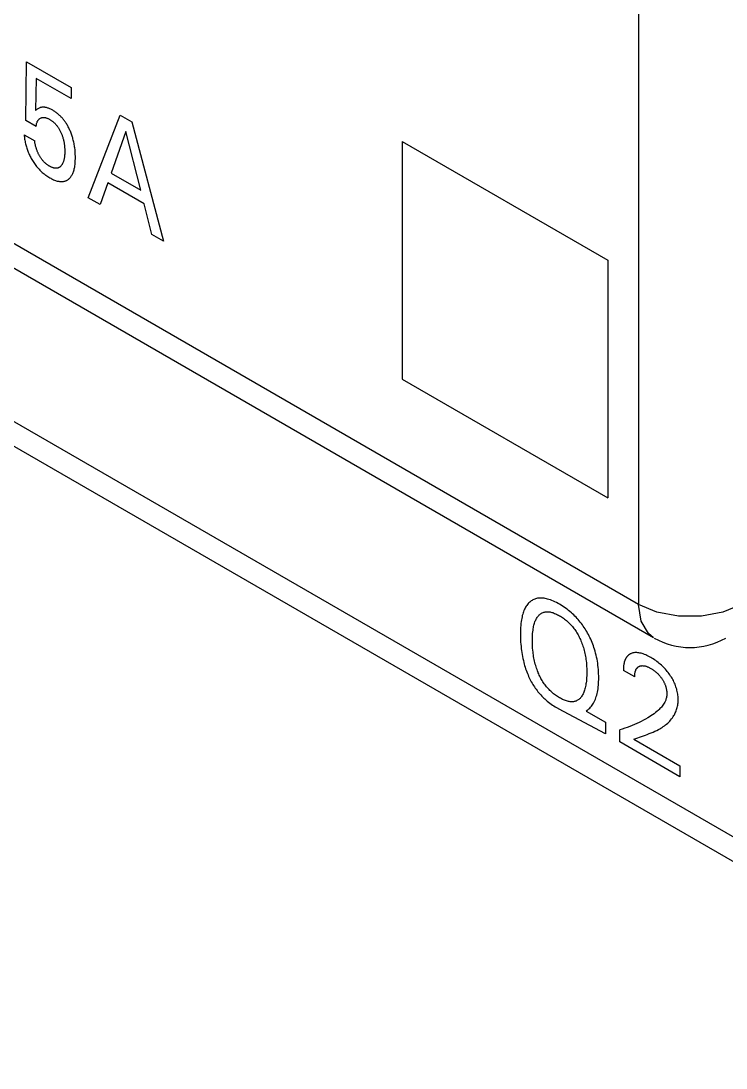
# Model space of a CAD drawing. Extents: x 0 to 420, y 0 to 297.
# Drawn here: x 180.68 to 190.38, y 132.02 to 146.43 of the extents above; entities that cross this region are included whole.
import ezdxf

# ---------------------------------------------------------------- set-up
doc = ezdxf.new("R2010")
doc.units = 0
doc.header["$LTSCALE"] = 23.1
doc.layers.add('40000_ISO', color=7, linetype='CONTINUOUS')

msp = doc.modelspace()

# ---------------------------------------------------------------- linework, layer by layer
at = {"layer": '40000_ISO', "color": 7, "linetype": 'CONTINUOUS'}
for p, q in [((189.18, 173.506), (189.18, 138.397)), ((189.18, 138.397), (165.492, 152.073)), ((189.387, 137.939), (165.699, 151.615)), ((195.191, 132.477), (171.502, 146.153)), ((180.75, 145.057), (180.759, 145.863)), ((180.759, 145.863), (181.375, 145.508)), ((195.398, 132.019), (171.71, 145.695)), ((180.892, 145.635), (180.884, 145.193)), ((181.375, 145.356), (180.892, 145.635)), ((181.375, 145.508), (181.375, 145.356)), ((180.914, 145.215), (180.904, 145.209)), ((180.923, 145.221), (180.914, 145.215)), ((180.932, 145.225), (180.923, 145.221)), ((180.941, 145.229), (180.932, 145.225)), ((180.947, 145.232), (180.941, 145.229)), ((180.954, 145.234), (180.947, 145.232)), ((180.962, 145.236), (180.954, 145.234)), ((180.969, 145.237), (180.962, 145.236)), ((180.977, 145.238), (180.969, 145.237)), ((180.984, 145.238), (180.977, 145.238)), ((180.992, 145.238), (180.984, 145.238)), ((181, 145.238), (180.992, 145.238)), ((181.009, 145.237), (181, 145.238)), ((181.017, 145.236), (181.009, 145.237)), ((181.026, 145.234), (181.017, 145.236)), ((181.034, 145.232), (181.026, 145.234)), ((181.043, 145.23), (181.034, 145.232)), ((181.052, 145.227), (181.043, 145.23)), ((181.062, 145.224), (181.052, 145.227)), ((181.071, 145.22), (181.062, 145.224)), ((181.081, 145.216), (181.071, 145.22)), ((181.091, 145.211), (181.081, 145.216)), ((180.894, 145.201), (180.884, 145.193)), ((180.904, 145.209), (180.894, 145.201)), ((180.923, 145.066), (180.927, 145.07)), ((180.927, 145.07), (180.931, 145.074)), ((180.931, 145.074), (180.935, 145.077)), ((180.935, 145.077), (180.939, 145.081)), ((180.939, 145.081), (180.944, 145.084)), ((180.944, 145.084), (180.949, 145.087)), ((180.949, 145.087), (180.953, 145.089)), ((180.953, 145.089), (180.958, 145.091)), ((180.958, 145.091), (180.963, 145.093)), ((180.963, 145.093), (180.968, 145.095)), ((180.968, 145.095), (180.973, 145.096)), ((180.973, 145.096), (180.979, 145.097)), ((180.979, 145.097), (180.984, 145.097)), ((180.984, 145.097), (180.99, 145.098)), ((180.99, 145.098), (180.995, 145.098)), ((180.995, 145.098), (181.001, 145.097)), ((181.001, 145.097), (181.007, 145.097)), ((181.007, 145.097), (181.013, 145.096)), ((181.013, 145.096), (181.019, 145.095)), ((181.019, 145.095), (181.025, 145.093)), ((181.025, 145.093), (181.031, 145.091)), ((181.031, 145.091), (181.038, 145.089)), ((181.038, 145.089), (181.044, 145.087)), ((181.044, 145.087), (181.051, 145.084)), ((181.051, 145.084), (181.058, 145.081)), ((181.058, 145.081), (181.064, 145.078)), ((181.064, 145.078), (181.071, 145.074)), ((181.071, 145.074), (181.078, 145.07)), ((181.078, 145.07), (181.085, 145.066)), ((181.1, 145.206), (181.091, 145.211)), ((181.11, 145.201), (181.1, 145.206)), ((181.12, 145.196), (181.11, 145.201)), ((181.13, 145.19), (181.12, 145.196)), ((181.139, 145.184), (181.13, 145.19)), ((181.149, 145.178), (181.139, 145.184)), ((181.158, 145.171), (181.149, 145.178)), ((181.168, 145.164), (181.158, 145.171)), ((181.177, 145.157), (181.168, 145.164)), ((181.187, 145.15), (181.177, 145.157)), ((181.196, 145.142), (181.187, 145.15)), ((181.205, 145.134), (181.196, 145.142)), ((181.214, 145.126), (181.205, 145.134)), ((181.222, 145.118), (181.214, 145.126)), ((181.23, 145.111), (181.222, 145.118)), ((181.237, 145.103), (181.23, 145.111)), ((181.245, 145.095), (181.237, 145.103)), ((181.252, 145.087), (181.245, 145.095)), ((181.259, 145.078), (181.252, 145.087)), ((181.266, 145.07), (181.259, 145.078)), ((181.273, 145.061), (181.266, 145.07)), ((181.609, 143.992), (182.046, 145.128)), ((182.046, 145.128), (182.206, 145.036)), ((180.892, 144.975), (180.75, 145.057)), ((180.892, 144.975), (180.893, 144.983)), ((180.893, 144.983), (180.894, 144.991)), ((180.894, 144.991), (180.895, 144.999)), ((180.895, 144.999), (180.897, 145.006)), ((180.897, 145.006), (180.898, 145.013)), ((180.898, 145.013), (180.9, 145.021)), ((180.9, 145.021), (180.903, 145.028)), ((180.903, 145.028), (180.905, 145.034)), ((180.905, 145.034), (180.907, 145.04)), ((180.907, 145.04), (180.91, 145.045)), ((180.91, 145.045), (180.913, 145.051)), ((180.913, 145.051), (180.916, 145.056)), ((180.916, 145.056), (180.919, 145.061)), ((180.919, 145.061), (180.923, 145.066)), ((181.085, 145.066), (181.092, 145.062)), ((181.092, 145.062), (181.099, 145.057)), ((181.099, 145.057), (181.106, 145.052)), ((181.106, 145.052), (181.113, 145.047)), ((181.113, 145.047), (181.12, 145.042)), ((181.12, 145.042), (181.127, 145.036)), ((181.127, 145.036), (181.134, 145.03)), ((181.134, 145.03), (181.141, 145.024)), ((181.141, 145.024), (181.146, 145.018)), ((181.146, 145.018), (181.152, 145.012)), ((181.152, 145.012), (181.157, 145.007)), ((181.157, 145.007), (181.163, 145)), ((181.163, 145), (181.168, 144.994)), ((181.168, 144.994), (181.173, 144.988)), ((181.173, 144.988), (181.178, 144.981)), ((181.178, 144.981), (181.183, 144.975)), ((181.183, 144.975), (181.188, 144.968)), ((181.188, 144.968), (181.193, 144.961)), ((181.193, 144.961), (181.198, 144.953)), ((181.198, 144.953), (181.203, 144.945)), ((181.203, 144.945), (181.208, 144.936)), ((181.208, 144.936), (181.213, 144.928)), ((181.213, 144.928), (181.218, 144.919)), ((181.28, 145.052), (181.273, 145.061)), ((181.287, 145.043), (181.28, 145.052)), ((181.293, 145.034), (181.287, 145.043)), ((181.3, 145.023), (181.293, 145.034)), ((181.307, 145.012), (181.3, 145.023)), ((181.314, 145.001), (181.307, 145.012)), ((181.321, 144.989), (181.314, 145.001)), ((181.327, 144.978), (181.321, 144.989)), ((181.333, 144.967), (181.327, 144.978)), ((181.339, 144.955), (181.333, 144.967)), ((181.345, 144.943), (181.339, 144.955)), ((181.351, 144.931), (181.345, 144.943)), ((181.356, 144.92), (181.351, 144.931)), ((182.206, 145.036), (182.642, 143.396)), ((180.726, 144.86), (180.727, 144.845)), ((180.726, 144.86), (180.871, 144.776)), ((180.727, 144.845), (180.729, 144.829)), ((180.729, 144.829), (180.731, 144.814)), ((180.731, 144.814), (180.733, 144.799)), ((180.733, 144.799), (180.735, 144.783)), ((180.735, 144.783), (180.738, 144.767)), ((181.218, 144.919), (181.222, 144.91)), ((181.222, 144.91), (181.227, 144.901)), ((181.227, 144.901), (181.231, 144.892)), ((181.231, 144.892), (181.235, 144.883)), ((181.235, 144.883), (181.239, 144.874)), ((181.239, 144.874), (181.243, 144.864)), ((181.243, 144.864), (181.247, 144.854)), ((181.247, 144.854), (181.25, 144.844)), ((181.25, 144.844), (181.254, 144.834)), ((181.254, 144.834), (181.257, 144.824)), ((181.257, 144.824), (181.26, 144.814)), ((181.26, 144.814), (181.263, 144.804)), ((181.263, 144.804), (181.266, 144.793)), ((181.266, 144.793), (181.268, 144.783)), ((181.268, 144.783), (181.271, 144.772)), ((181.362, 144.907), (181.356, 144.92)), ((181.367, 144.894), (181.362, 144.907)), ((181.372, 144.881), (181.367, 144.894)), ((181.377, 144.868), (181.372, 144.881)), ((181.382, 144.855), (181.377, 144.868)), ((181.386, 144.841), (181.382, 144.855)), ((181.39, 144.828), (181.386, 144.841)), ((181.394, 144.815), (181.39, 144.828)), ((181.398, 144.802), (181.394, 144.815)), ((181.402, 144.787), (181.398, 144.802)), ((181.406, 144.771), (181.402, 144.787)), ((182.127, 144.903), (181.923, 144.331)), ((182.331, 144.095), (182.127, 144.903)), ((180.738, 144.767), (180.742, 144.751)), ((180.742, 144.751), (180.745, 144.736)), ((180.745, 144.736), (180.749, 144.721)), ((180.749, 144.721), (180.753, 144.706)), ((180.753, 144.706), (180.757, 144.691)), ((180.757, 144.691), (180.762, 144.677)), ((180.762, 144.677), (180.767, 144.662)), ((180.767, 144.662), (180.772, 144.647)), ((180.772, 144.647), (180.777, 144.632)), ((180.872, 144.768), (180.871, 144.776)), ((180.873, 144.76), (180.872, 144.768)), ((180.874, 144.752), (180.873, 144.76)), ((180.875, 144.744), (180.874, 144.752)), ((180.877, 144.736), (180.875, 144.744)), ((180.878, 144.728), (180.877, 144.736)), ((180.88, 144.72), (180.878, 144.728)), ((180.882, 144.711), (180.88, 144.72)), ((180.884, 144.703), (180.882, 144.711)), ((180.886, 144.694), (180.884, 144.703)), ((180.889, 144.685), (180.886, 144.694)), ((180.891, 144.677), (180.889, 144.685)), ((180.894, 144.668), (180.891, 144.677)), ((180.897, 144.659), (180.894, 144.668)), ((180.9, 144.651), (180.897, 144.659)), ((180.903, 144.642), (180.9, 144.651)), ((180.907, 144.633), (180.903, 144.642)), ((181.271, 144.772), (181.273, 144.761)), ((181.273, 144.761), (181.275, 144.751)), ((181.275, 144.751), (181.277, 144.741)), ((181.277, 144.741), (181.278, 144.73)), ((181.278, 144.73), (181.28, 144.72)), ((181.28, 144.72), (181.281, 144.707)), ((181.281, 144.707), (181.282, 144.694)), ((181.282, 144.694), (181.283, 144.681)), ((181.283, 144.681), (181.284, 144.668)), ((181.284, 144.668), (181.285, 144.656)), ((181.285, 144.656), (181.285, 144.643)), ((181.285, 144.643), (181.285, 144.631)), ((181.409, 144.755), (181.406, 144.771)), ((181.412, 144.739), (181.409, 144.755)), ((181.415, 144.724), (181.412, 144.739)), ((181.418, 144.708), (181.415, 144.724)), ((181.42, 144.693), (181.418, 144.708)), ((181.422, 144.678), (181.42, 144.693)), ((181.426, 144.65), (181.422, 144.678)), ((181.428, 144.629), (181.426, 144.65)), ((185.927, 144.765), (185.927, 141.499)), ((185.927, 144.765), (188.756, 143.132)), ((180.777, 144.632), (180.783, 144.618)), ((180.783, 144.618), (180.79, 144.603)), ((180.79, 144.603), (180.796, 144.589)), ((180.796, 144.589), (180.803, 144.575)), ((180.803, 144.575), (180.81, 144.561)), ((180.81, 144.561), (180.817, 144.547)), ((180.817, 144.547), (180.824, 144.533)), ((180.824, 144.533), (180.832, 144.52)), ((180.832, 144.52), (180.84, 144.506)), ((180.84, 144.506), (180.849, 144.492)), ((180.849, 144.492), (180.859, 144.477)), ((180.91, 144.625), (180.907, 144.633)), ((180.914, 144.617), (180.91, 144.625)), ((180.917, 144.609), (180.914, 144.617)), ((180.921, 144.601), (180.917, 144.609)), ((180.925, 144.593), (180.921, 144.601)), ((180.929, 144.586), (180.925, 144.593)), ((180.933, 144.578), (180.929, 144.586)), ((180.937, 144.57), (180.933, 144.578)), ((180.941, 144.563), (180.937, 144.57)), ((180.945, 144.556), (180.941, 144.563)), ((180.95, 144.548), (180.945, 144.556)), ((180.954, 144.541), (180.95, 144.548)), ((180.959, 144.534), (180.954, 144.541)), ((180.964, 144.527), (180.959, 144.534)), ((180.969, 144.521), (180.964, 144.527)), ((180.974, 144.514), (180.969, 144.521)), ((180.979, 144.508), (180.974, 144.514)), ((180.985, 144.501), (180.979, 144.508)), ((180.991, 144.495), (180.985, 144.501)), ((180.996, 144.489), (180.991, 144.495)), ((181.268, 144.497), (181.266, 144.49)), ((181.271, 144.505), (181.268, 144.497)), ((181.273, 144.514), (181.271, 144.505)), ((181.275, 144.522), (181.273, 144.514)), ((181.277, 144.53), (181.275, 144.522)), ((181.278, 144.539), (181.277, 144.53)), ((181.28, 144.548), (181.278, 144.539)), ((181.282, 144.564), (181.28, 144.548)), ((181.283, 144.577), (181.282, 144.564)), ((181.284, 144.59), (181.283, 144.577)), ((181.285, 144.604), (181.284, 144.59)), ((181.285, 144.631), (181.285, 144.617)), ((181.285, 144.617), (181.285, 144.604)), ((181.429, 144.608), (181.428, 144.629)), ((181.43, 144.587), (181.429, 144.608)), ((181.429, 144.488), (181.43, 144.506)), ((181.431, 144.566), (181.43, 144.587)), ((181.43, 144.506), (181.431, 144.526)), ((181.431, 144.545), (181.431, 144.566)), ((181.431, 144.526), (181.431, 144.545)), ((180.859, 144.477), (180.868, 144.463)), ((180.868, 144.463), (180.878, 144.45)), ((180.878, 144.45), (180.888, 144.436)), ((180.888, 144.436), (180.898, 144.423)), ((180.898, 144.423), (180.909, 144.41)), ((180.909, 144.41), (180.92, 144.398)), ((180.92, 144.398), (180.931, 144.386)), ((180.931, 144.386), (180.942, 144.374)), ((180.942, 144.374), (180.953, 144.362)), ((180.953, 144.362), (180.965, 144.351)), ((180.965, 144.351), (180.976, 144.341)), ((181.002, 144.483), (180.996, 144.489)), ((181.008, 144.477), (181.002, 144.483)), ((181.014, 144.471), (181.008, 144.477)), ((181.021, 144.466), (181.014, 144.471)), ((181.027, 144.46), (181.021, 144.466)), ((181.033, 144.455), (181.027, 144.46)), ((181.039, 144.45), (181.033, 144.455)), ((181.046, 144.446), (181.039, 144.45)), ((181.052, 144.441), (181.046, 144.446)), ((181.059, 144.437), (181.052, 144.441)), ((181.065, 144.433), (181.059, 144.437)), ((181.071, 144.429), (181.065, 144.433)), ((181.078, 144.425), (181.071, 144.429)), ((181.084, 144.421), (181.078, 144.425)), ((181.091, 144.418), (181.084, 144.421)), ((181.097, 144.415), (181.091, 144.418)), ((181.104, 144.412), (181.097, 144.415)), ((181.11, 144.409), (181.104, 144.412)), ((181.116, 144.407), (181.11, 144.409)), ((181.123, 144.405), (181.116, 144.407)), ((181.129, 144.403), (181.123, 144.405)), ((181.135, 144.401), (181.129, 144.403)), ((181.141, 144.4), (181.135, 144.401)), ((181.147, 144.399), (181.141, 144.4)), ((181.152, 144.398), (181.147, 144.399)), ((181.158, 144.398), (181.152, 144.398)), ((181.163, 144.398), (181.158, 144.398)), ((181.168, 144.398), (181.163, 144.398)), ((181.174, 144.398), (181.168, 144.398)), ((181.179, 144.399), (181.174, 144.398)), ((181.184, 144.4), (181.179, 144.399)), ((181.189, 144.401), (181.184, 144.4)), ((181.193, 144.402), (181.189, 144.401)), ((181.198, 144.404), (181.193, 144.402)), ((181.203, 144.407), (181.198, 144.404)), ((181.208, 144.409), (181.203, 144.407)), ((181.212, 144.412), (181.208, 144.409)), ((181.216, 144.415), (181.212, 144.412)), ((181.22, 144.418), (181.216, 144.415)), ((181.224, 144.422), (181.22, 144.418)), ((181.228, 144.425), (181.224, 144.422)), ((181.232, 144.429), (181.228, 144.425)), ((181.235, 144.433), (181.232, 144.429)), ((181.24, 144.439), (181.235, 144.433)), ((181.244, 144.444), (181.24, 144.439)), ((181.247, 144.45), (181.244, 144.444)), ((181.251, 144.456), (181.247, 144.45)), ((181.254, 144.462), (181.251, 144.456)), ((181.257, 144.469), (181.254, 144.462)), ((181.26, 144.475), (181.257, 144.469)), ((181.263, 144.482), (181.26, 144.475)), ((181.266, 144.49), (181.263, 144.482)), ((181.4, 144.339), (181.404, 144.351)), ((181.404, 144.351), (181.408, 144.363)), ((181.408, 144.363), (181.412, 144.376)), ((181.412, 144.376), (181.415, 144.389)), ((181.415, 144.389), (181.418, 144.402)), ((181.418, 144.402), (181.421, 144.415)), ((181.421, 144.415), (181.423, 144.433)), ((181.423, 144.433), (181.426, 144.451)), ((181.426, 144.451), (181.428, 144.469)), ((181.428, 144.469), (181.429, 144.488)), ((180.976, 144.341), (180.988, 144.331)), ((180.988, 144.331), (181.001, 144.32)), ((181.001, 144.32), (181.014, 144.31)), ((181.014, 144.31), (181.026, 144.301)), ((181.026, 144.301), (181.039, 144.292)), ((181.039, 144.292), (181.052, 144.283)), ((181.052, 144.283), (181.065, 144.275)), ((181.065, 144.275), (181.078, 144.268)), ((181.078, 144.268), (181.091, 144.26)), ((181.091, 144.26), (181.104, 144.254)), ((181.104, 144.254), (181.117, 144.247)), ((181.117, 144.247), (181.13, 144.241)), ((181.13, 144.241), (181.143, 144.236)), ((181.143, 144.236), (181.155, 144.231)), ((181.155, 144.231), (181.168, 144.227)), ((181.168, 144.227), (181.181, 144.223)), ((181.181, 144.223), (181.191, 144.221)), ((181.191, 144.221), (181.201, 144.219)), ((181.201, 144.219), (181.211, 144.217)), ((181.211, 144.217), (181.221, 144.216)), ((181.221, 144.216), (181.23, 144.215)), ((181.23, 144.215), (181.24, 144.215)), ((181.24, 144.215), (181.249, 144.215)), ((181.249, 144.215), (181.259, 144.216)), ((181.259, 144.216), (181.268, 144.217)), ((181.268, 144.217), (181.276, 144.219)), ((181.276, 144.219), (181.285, 144.221)), ((181.285, 144.221), (181.293, 144.224)), ((181.293, 144.224), (181.302, 144.227)), ((181.302, 144.227), (181.31, 144.231)), ((181.31, 144.231), (181.317, 144.235)), ((181.317, 144.235), (181.325, 144.24)), ((181.325, 144.24), (181.332, 144.244)), ((181.332, 144.244), (181.339, 144.25)), ((181.339, 144.25), (181.346, 144.257)), ((181.346, 144.257), (181.354, 144.264)), ((181.354, 144.264), (181.361, 144.272)), ((181.361, 144.272), (181.367, 144.28)), ((181.367, 144.28), (181.373, 144.288)), ((181.373, 144.288), (181.379, 144.297)), ((181.379, 144.297), (181.385, 144.307)), ((181.385, 144.307), (181.39, 144.317)), ((181.39, 144.317), (181.395, 144.328)), ((181.395, 144.328), (181.4, 144.339)), ((181.923, 144.331), (182.331, 144.095)), ((181.876, 144.2), (181.771, 143.899)), ((182.377, 143.911), (181.876, 144.2)), ((181.771, 143.899), (181.609, 143.992)), ((182.484, 143.487), (182.377, 143.911)), ((182.642, 143.396), (182.484, 143.487)), ((188.756, 143.132), (188.756, 139.866)), ((185.927, 141.499), (188.756, 139.866)), ((187.703, 138.446), (187.692, 138.438)), ((187.714, 138.453), (187.703, 138.446)), ((187.726, 138.46), (187.714, 138.453)), ((187.738, 138.466), (187.726, 138.46)), ((187.75, 138.471), (187.738, 138.466)), ((187.763, 138.475), (187.75, 138.471)), ((187.776, 138.479), (187.763, 138.475)), ((187.79, 138.482), (187.776, 138.479)), ((187.804, 138.484), (187.79, 138.482)), ((187.818, 138.485), (187.804, 138.484)), ((187.833, 138.485), (187.818, 138.485)), ((187.848, 138.485), (187.833, 138.485)), ((187.863, 138.484), (187.848, 138.485)), ((187.879, 138.482), (187.863, 138.484)), ((187.895, 138.479), (187.879, 138.482)), ((187.911, 138.476), (187.895, 138.479)), ((187.927, 138.472), (187.911, 138.476)), ((187.947, 138.466), (187.927, 138.472)), ((187.967, 138.459), (187.947, 138.466)), ((187.988, 138.451), (187.967, 138.459)), ((188.009, 138.442), (187.988, 138.451)), ((188.029, 138.432), (188.009, 138.442)), ((187.597, 138.298), (187.591, 138.281)), ((187.603, 138.315), (187.597, 138.298)), ((187.611, 138.331), (187.603, 138.315)), ((187.618, 138.345), (187.611, 138.331)), ((187.625, 138.359), (187.618, 138.345)), ((187.633, 138.373), (187.625, 138.359)), ((187.642, 138.385), (187.633, 138.373)), ((187.651, 138.397), (187.642, 138.385)), ((187.661, 138.409), (187.651, 138.397)), ((187.671, 138.419), (187.661, 138.409)), ((187.682, 138.429), (187.671, 138.419)), ((187.692, 138.438), (187.682, 138.429)), ((187.905, 138.296), (187.916, 138.297)), ((187.916, 138.297), (187.927, 138.297)), ((187.927, 138.297), (187.938, 138.297)), ((187.938, 138.297), (187.949, 138.296)), ((188.05, 138.422), (188.029, 138.432)), ((188.071, 138.411), (188.05, 138.422)), ((188.092, 138.399), (188.071, 138.411)), ((188.113, 138.387), (188.092, 138.399)), ((188.134, 138.374), (188.113, 138.387)), ((188.154, 138.36), (188.134, 138.374)), ((188.175, 138.346), (188.154, 138.36)), ((188.195, 138.331), (188.175, 138.346)), ((188.216, 138.316), (188.195, 138.331)), ((188.236, 138.299), (188.216, 138.316)), ((188.256, 138.282), (188.236, 138.299)), ((189.433, 138.29), (189.18, 138.397)), ((189.214, 138.167), (189.18, 138.397)), ((190.594, 138.397), (190.341, 138.29)), ((187.564, 138.161), (187.561, 138.135)), ((187.568, 138.187), (187.564, 138.161)), ((187.572, 138.206), (187.568, 138.187)), ((187.576, 138.226), (187.572, 138.206)), ((187.58, 138.244), (187.576, 138.226)), ((187.585, 138.263), (187.58, 138.244)), ((187.591, 138.281), (187.585, 138.263)), ((187.749, 138.142), (187.754, 138.157)), ((187.754, 138.157), (187.759, 138.17)), ((187.759, 138.17), (187.765, 138.182)), ((187.765, 138.182), (187.771, 138.194)), ((187.771, 138.194), (187.777, 138.206)), ((187.777, 138.206), (187.784, 138.217)), ((187.784, 138.217), (187.791, 138.228)), ((187.791, 138.228), (187.799, 138.238)), ((187.799, 138.238), (187.806, 138.246)), ((187.806, 138.246), (187.813, 138.253)), ((187.813, 138.253), (187.821, 138.26)), ((187.821, 138.26), (187.829, 138.267)), ((187.829, 138.267), (187.838, 138.273)), ((187.838, 138.273), (187.846, 138.278)), ((187.846, 138.278), (187.855, 138.283)), ((187.855, 138.283), (187.865, 138.287)), ((187.865, 138.287), (187.874, 138.29)), ((187.874, 138.29), (187.884, 138.293)), ((187.884, 138.293), (187.895, 138.295)), ((187.895, 138.295), (187.905, 138.296)), ((187.949, 138.296), (187.961, 138.294)), ((187.961, 138.294), (187.972, 138.292)), ((187.972, 138.292), (187.985, 138.288)), ((187.985, 138.288), (187.998, 138.285)), ((187.998, 138.285), (188.011, 138.28)), ((188.011, 138.28), (188.025, 138.275)), ((188.025, 138.275), (188.038, 138.269)), ((188.038, 138.269), (188.052, 138.263)), ((188.052, 138.263), (188.065, 138.256)), ((188.065, 138.256), (188.079, 138.249)), ((188.079, 138.249), (188.092, 138.242)), ((188.092, 138.242), (188.106, 138.234)), ((188.106, 138.234), (188.119, 138.225)), ((188.119, 138.225), (188.133, 138.216)), ((188.133, 138.216), (188.146, 138.207)), ((188.146, 138.207), (188.16, 138.197)), ((188.16, 138.197), (188.173, 138.187)), ((188.173, 138.187), (188.187, 138.176)), ((188.187, 138.176), (188.2, 138.165)), ((188.2, 138.165), (188.213, 138.153)), ((188.213, 138.153), (188.224, 138.142)), ((188.272, 138.268), (188.256, 138.282)), ((188.288, 138.253), (188.272, 138.268)), ((188.303, 138.238), (188.288, 138.253)), ((188.319, 138.222), (188.303, 138.238)), ((188.334, 138.206), (188.319, 138.222)), ((188.349, 138.189), (188.334, 138.206)), ((188.364, 138.172), (188.349, 138.189)), ((188.378, 138.155), (188.364, 138.172)), ((188.392, 138.137), (188.378, 138.155)), ((189.314, 137.996), (189.214, 138.167)), ((189.731, 138.235), (189.433, 138.29)), ((190.044, 138.235), (189.731, 138.235)), ((190.341, 138.29), (190.044, 138.235)), ((187.555, 138.053), (187.554, 138.025)), ((187.554, 138.025), (187.554, 137.997)), ((187.556, 138.081), (187.555, 138.053)), ((187.558, 138.108), (187.556, 138.081)), ((187.561, 138.135), (187.558, 138.108)), ((187.722, 137.997), (187.724, 138.021)), ((187.724, 138.021), (187.727, 138.044)), ((187.727, 138.044), (187.73, 138.061)), ((187.73, 138.061), (187.733, 138.078)), ((187.733, 138.078), (187.736, 138.094)), ((187.736, 138.094), (187.74, 138.111)), ((187.74, 138.111), (187.744, 138.126)), ((187.744, 138.126), (187.749, 138.142)), ((188.224, 138.142), (188.236, 138.13)), ((188.236, 138.13), (188.247, 138.118)), ((188.247, 138.118), (188.258, 138.106)), ((188.258, 138.106), (188.269, 138.093)), ((188.269, 138.093), (188.28, 138.08)), ((188.28, 138.08), (188.291, 138.066)), ((188.291, 138.066), (188.301, 138.053)), ((188.301, 138.053), (188.311, 138.038)), ((188.311, 138.038), (188.32, 138.024)), ((188.32, 138.024), (188.33, 138.009)), ((188.33, 138.009), (188.339, 137.994)), ((188.406, 138.119), (188.392, 138.137)), ((188.419, 138.1), (188.406, 138.119)), ((188.432, 138.081), (188.419, 138.1)), ((188.444, 138.062), (188.432, 138.081)), ((188.456, 138.043), (188.444, 138.062)), ((188.468, 138.023), (188.456, 138.043)), ((188.479, 138.003), (188.468, 138.023)), ((187.554, 137.997), (187.554, 137.968)), ((187.554, 137.968), (187.555, 137.939)), ((187.555, 137.939), (187.556, 137.909)), ((187.556, 137.909), (187.557, 137.88)), ((187.557, 137.88), (187.559, 137.85)), ((187.718, 137.925), (187.719, 137.949)), ((187.718, 137.9), (187.718, 137.925)), ((187.718, 137.874), (187.718, 137.9)), ((187.719, 137.848), (187.718, 137.874)), ((187.719, 137.949), (187.72, 137.973)), ((187.72, 137.973), (187.722, 137.997)), ((188.339, 137.994), (188.348, 137.978)), ((188.348, 137.978), (188.356, 137.962)), ((188.356, 137.962), (188.364, 137.947)), ((188.364, 137.947), (188.372, 137.931)), ((188.372, 137.931), (188.379, 137.915)), ((188.379, 137.915), (188.386, 137.899)), ((188.386, 137.899), (188.394, 137.88)), ((188.394, 137.88), (188.401, 137.861)), ((188.49, 137.983), (188.479, 138.003)), ((188.5, 137.963), (188.49, 137.983)), ((188.511, 137.941), (188.5, 137.963)), ((188.522, 137.918), (188.511, 137.941)), ((188.531, 137.896), (188.522, 137.918)), ((188.541, 137.873), (188.531, 137.896)), ((188.55, 137.851), (188.541, 137.873)), ((189.387, 137.939), (189.314, 137.996)), ((187.559, 137.85), (187.562, 137.819)), ((187.562, 137.819), (187.565, 137.789)), ((187.565, 137.789), (187.569, 137.762)), ((187.569, 137.762), (187.573, 137.736)), ((187.573, 137.736), (187.577, 137.709)), ((187.72, 137.822), (187.719, 137.848)), ((187.722, 137.796), (187.72, 137.822)), ((187.724, 137.77), (187.722, 137.796)), ((187.727, 137.743), (187.724, 137.77)), ((187.73, 137.722), (187.727, 137.743)), ((187.732, 137.702), (187.73, 137.722)), ((188.401, 137.861), (188.408, 137.842)), ((188.408, 137.842), (188.414, 137.823)), ((188.414, 137.823), (188.42, 137.804)), ((188.42, 137.804), (188.426, 137.785)), ((188.426, 137.785), (188.431, 137.766)), ((188.431, 137.766), (188.436, 137.745)), ((188.436, 137.745), (188.441, 137.724)), ((188.441, 137.724), (188.445, 137.703)), ((188.558, 137.828), (188.55, 137.851)), ((188.566, 137.806), (188.558, 137.828)), ((188.573, 137.783), (188.566, 137.806)), ((188.582, 137.755), (188.573, 137.783)), ((188.589, 137.728), (188.582, 137.755)), ((188.596, 137.7), (188.589, 137.728)), ((189.074, 137.72), (189.07, 137.718)), ((189.079, 137.722), (189.074, 137.72)), ((189.09, 137.726), (189.079, 137.722)), ((189.102, 137.73), (189.09, 137.726)), ((189.115, 137.732), (189.102, 137.73)), ((189.128, 137.734), (189.115, 137.732)), ((189.141, 137.735), (189.128, 137.734)), ((189.154, 137.734), (189.141, 137.735)), ((189.168, 137.733), (189.154, 137.734)), ((189.183, 137.732), (189.168, 137.733)), ((189.198, 137.729), (189.183, 137.732)), ((189.213, 137.725), (189.198, 137.729)), ((189.228, 137.721), (189.213, 137.725)), ((189.243, 137.716), (189.228, 137.721)), ((187.577, 137.709), (187.582, 137.681)), ((187.582, 137.681), (187.587, 137.654)), ((187.587, 137.654), (187.594, 137.627)), ((187.594, 137.627), (187.6, 137.599)), ((187.6, 137.599), (187.606, 137.577)), ((187.606, 137.577), (187.612, 137.556)), ((187.736, 137.681), (187.732, 137.702)), ((187.74, 137.66), (187.736, 137.681)), ((187.744, 137.639), (187.74, 137.66)), ((187.748, 137.618), (187.744, 137.639)), ((187.753, 137.597), (187.748, 137.618)), ((187.758, 137.578), (187.753, 137.597)), ((187.764, 137.559), (187.758, 137.578)), ((188.445, 137.703), (188.449, 137.683)), ((188.449, 137.683), (188.452, 137.662)), ((188.452, 137.662), (188.455, 137.642)), ((188.455, 137.642), (188.458, 137.622)), ((188.458, 137.622), (188.461, 137.596)), ((188.461, 137.596), (188.463, 137.569)), ((188.602, 137.673), (188.596, 137.7)), ((188.608, 137.645), (188.602, 137.673)), ((188.613, 137.618), (188.608, 137.645)), ((188.617, 137.591), (188.613, 137.618)), ((188.621, 137.562), (188.617, 137.591)), ((188.977, 137.579), (188.976, 137.572)), ((188.979, 137.586), (188.977, 137.579)), ((188.98, 137.593), (188.979, 137.586)), ((188.982, 137.6), (188.98, 137.593)), ((188.983, 137.606), (188.982, 137.6)), ((188.985, 137.612), (188.983, 137.606)), ((188.987, 137.617), (188.985, 137.612)), ((188.989, 137.623), (188.987, 137.617)), ((188.991, 137.629), (188.989, 137.623)), ((188.993, 137.634), (188.991, 137.629)), ((188.996, 137.639), (188.993, 137.634)), ((188.998, 137.645), (188.996, 137.639)), ((189.001, 137.65), (188.998, 137.645)), ((189.003, 137.655), (189.001, 137.65)), ((189.006, 137.659), (189.003, 137.655)), ((189.009, 137.664), (189.006, 137.659)), ((189.012, 137.669), (189.009, 137.664)), ((189.015, 137.673), (189.012, 137.669)), ((189.018, 137.677), (189.015, 137.673)), ((189.021, 137.681), (189.018, 137.677)), ((189.024, 137.685), (189.021, 137.681)), ((189.028, 137.688), (189.024, 137.685)), ((189.031, 137.692), (189.028, 137.688)), ((189.035, 137.695), (189.031, 137.692)), ((189.038, 137.698), (189.035, 137.695)), ((189.042, 137.701), (189.038, 137.698)), ((189.046, 137.704), (189.042, 137.701)), ((189.05, 137.707), (189.046, 137.704)), ((189.054, 137.709), (189.05, 137.707)), ((189.058, 137.712), (189.054, 137.709)), ((189.062, 137.714), (189.058, 137.712)), ((189.066, 137.716), (189.062, 137.714)), ((189.07, 137.718), (189.066, 137.716)), ((189.261, 137.71), (189.243, 137.716)), ((189.278, 137.703), (189.261, 137.71)), ((189.295, 137.695), (189.278, 137.703)), ((189.312, 137.686), (189.295, 137.695)), ((189.33, 137.677), (189.312, 137.686)), ((189.347, 137.668), (189.33, 137.677)), ((189.364, 137.658), (189.347, 137.668)), ((189.381, 137.647), (189.364, 137.658)), ((189.398, 137.636), (189.381, 137.647)), ((189.415, 137.624), (189.398, 137.636)), ((189.432, 137.612), (189.415, 137.624)), ((189.448, 137.599), (189.432, 137.612)), ((189.463, 137.587), (189.448, 137.599)), ((189.478, 137.575), (189.463, 137.587)), ((187.612, 137.556), (187.619, 137.534)), ((187.619, 137.534), (187.626, 137.513)), ((187.626, 137.513), (187.633, 137.491)), ((187.633, 137.491), (187.641, 137.47)), ((187.641, 137.47), (187.65, 137.448)), ((187.65, 137.448), (187.659, 137.427)), ((187.77, 137.539), (187.764, 137.559)), ((187.776, 137.52), (187.77, 137.539)), ((187.783, 137.501), (187.776, 137.52)), ((187.79, 137.482), (187.783, 137.501)), ((187.797, 137.462), (187.79, 137.482)), ((187.8, 137.456), (187.797, 137.462)), ((187.807, 137.441), (187.8, 137.456)), ((187.814, 137.425), (187.807, 137.441)), ((188.463, 137.569), (188.465, 137.543)), ((188.465, 137.543), (188.466, 137.518)), ((188.466, 137.518), (188.467, 137.492)), ((188.467, 137.442), (188.466, 137.417)), ((188.467, 137.492), (188.467, 137.467)), ((188.467, 137.467), (188.467, 137.442)), ((188.624, 137.532), (188.621, 137.562)), ((188.627, 137.503), (188.624, 137.532)), ((188.629, 137.473), (188.627, 137.503)), ((188.63, 137.445), (188.629, 137.473)), ((188.631, 137.416), (188.63, 137.445)), ((188.971, 137.528), (188.97, 137.521)), ((188.97, 137.521), (188.97, 137.513)), ((188.97, 137.513), (188.97, 137.506)), ((188.97, 137.506), (188.97, 137.498)), ((188.97, 137.498), (188.97, 137.49)), ((189.126, 137.4), (188.97, 137.49)), ((188.972, 137.543), (188.971, 137.536)), ((188.971, 137.536), (188.971, 137.528)), ((188.973, 137.551), (188.972, 137.543)), ((188.974, 137.558), (188.973, 137.551)), ((188.975, 137.565), (188.974, 137.558)), ((188.976, 137.572), (188.975, 137.565)), ((189.126, 137.426), (189.127, 137.435)), ((189.127, 137.435), (189.128, 137.443)), ((189.128, 137.443), (189.129, 137.451)), ((189.129, 137.451), (189.131, 137.459)), ((189.131, 137.459), (189.132, 137.467)), ((189.132, 137.467), (189.134, 137.473)), ((189.134, 137.473), (189.136, 137.479)), ((189.136, 137.479), (189.138, 137.485)), ((189.138, 137.485), (189.14, 137.49)), ((189.14, 137.49), (189.142, 137.496)), ((189.142, 137.496), (189.144, 137.501)), ((189.144, 137.501), (189.147, 137.506)), ((189.147, 137.506), (189.15, 137.511)), ((189.15, 137.511), (189.153, 137.515)), ((189.153, 137.515), (189.156, 137.519)), ((189.156, 137.519), (189.159, 137.523)), ((189.159, 137.523), (189.163, 137.527)), ((189.163, 137.527), (189.166, 137.531)), ((189.166, 137.531), (189.17, 137.534)), ((189.17, 137.534), (189.174, 137.537)), ((189.174, 137.537), (189.178, 137.54)), ((189.178, 137.54), (189.182, 137.542)), ((189.182, 137.542), (189.187, 137.545)), ((189.187, 137.545), (189.192, 137.547)), ((189.192, 137.547), (189.197, 137.549)), ((189.197, 137.549), (189.202, 137.551)), ((189.202, 137.551), (189.208, 137.553)), ((189.208, 137.553), (189.214, 137.554)), ((189.214, 137.554), (189.219, 137.555)), ((189.219, 137.555), (189.225, 137.555)), ((189.225, 137.555), (189.231, 137.556)), ((189.231, 137.556), (189.238, 137.555)), ((189.238, 137.555), (189.244, 137.555)), ((189.244, 137.555), (189.251, 137.554)), ((189.251, 137.554), (189.258, 137.553)), ((189.258, 137.553), (189.264, 137.552)), ((189.264, 137.552), (189.271, 137.551)), ((189.271, 137.551), (189.278, 137.549)), ((189.278, 137.549), (189.285, 137.547)), ((189.285, 137.547), (189.293, 137.544)), ((189.293, 137.544), (189.3, 137.541)), ((189.3, 137.541), (189.308, 137.538)), ((189.308, 137.538), (189.316, 137.534)), ((189.316, 137.534), (189.324, 137.531)), ((189.324, 137.531), (189.331, 137.527)), ((189.331, 137.527), (189.339, 137.522)), ((189.339, 137.522), (189.347, 137.518)), ((189.347, 137.518), (189.356, 137.513)), ((189.356, 137.513), (189.365, 137.508)), ((189.365, 137.508), (189.373, 137.502)), ((189.373, 137.502), (189.382, 137.496)), ((189.382, 137.496), (189.391, 137.49)), ((189.391, 137.49), (189.399, 137.484)), ((189.399, 137.484), (189.408, 137.477)), ((189.408, 137.477), (189.414, 137.471)), ((189.414, 137.471), (189.421, 137.466)), ((189.421, 137.466), (189.428, 137.46)), ((189.428, 137.46), (189.434, 137.454)), ((189.434, 137.454), (189.441, 137.448)), ((189.441, 137.448), (189.447, 137.441)), ((189.447, 137.441), (189.454, 137.435)), ((189.454, 137.435), (189.46, 137.428)), ((189.493, 137.562), (189.478, 137.575)), ((189.507, 137.548), (189.493, 137.562)), ((189.522, 137.534), (189.507, 137.548)), ((189.536, 137.519), (189.522, 137.534)), ((189.549, 137.505), (189.536, 137.519)), ((189.562, 137.49), (189.549, 137.505)), ((189.574, 137.475), (189.562, 137.49)), ((189.587, 137.459), (189.574, 137.475)), ((189.599, 137.443), (189.587, 137.459)), ((189.61, 137.427), (189.599, 137.443)), ((187.659, 137.427), (187.667, 137.408)), ((187.667, 137.408), (187.675, 137.389)), ((187.675, 137.389), (187.684, 137.371)), ((187.684, 137.371), (187.694, 137.352)), ((187.694, 137.352), (187.704, 137.334)), ((187.704, 137.334), (187.714, 137.316)), ((187.714, 137.316), (187.724, 137.298)), ((187.724, 137.298), (187.735, 137.281)), ((187.821, 137.41), (187.814, 137.425)), ((187.829, 137.394), (187.821, 137.41)), ((187.837, 137.379), (187.829, 137.394)), ((187.845, 137.364), (187.837, 137.379)), ((187.854, 137.349), (187.845, 137.364)), ((187.863, 137.334), (187.854, 137.349)), ((187.873, 137.32), (187.863, 137.334)), ((187.882, 137.305), (187.873, 137.32)), ((187.893, 137.291), (187.882, 137.305)), ((187.903, 137.277), (187.893, 137.291)), ((188.456, 137.303), (188.453, 137.285)), ((188.458, 137.32), (188.456, 137.303)), ((188.461, 137.344), (188.458, 137.32)), ((188.463, 137.368), (188.461, 137.344)), ((188.465, 137.392), (188.463, 137.368)), ((188.466, 137.417), (188.465, 137.392)), ((188.627, 137.286), (188.629, 137.311)), ((188.629, 137.311), (188.63, 137.337)), ((188.63, 137.337), (188.631, 137.362)), ((188.631, 137.388), (188.631, 137.416)), ((188.631, 137.362), (188.631, 137.388)), ((189.126, 137.418), (189.126, 137.426)), ((189.126, 137.409), (189.126, 137.418)), ((189.126, 137.4), (189.126, 137.409)), ((189.46, 137.428), (189.466, 137.421)), ((189.466, 137.421), (189.472, 137.415)), ((189.472, 137.415), (189.477, 137.408)), ((189.477, 137.408), (189.483, 137.401)), ((189.483, 137.401), (189.488, 137.394)), ((189.488, 137.394), (189.494, 137.386)), ((189.494, 137.386), (189.499, 137.379)), ((189.499, 137.379), (189.504, 137.371)), ((189.504, 137.371), (189.508, 137.364)), ((189.508, 137.364), (189.513, 137.357)), ((189.513, 137.357), (189.517, 137.35)), ((189.517, 137.35), (189.521, 137.343)), ((189.521, 137.343), (189.525, 137.335)), ((189.525, 137.335), (189.529, 137.328)), ((189.529, 137.328), (189.533, 137.32)), ((189.533, 137.32), (189.537, 137.313)), ((189.537, 137.313), (189.54, 137.305)), ((189.54, 137.305), (189.543, 137.297)), ((189.543, 137.297), (189.546, 137.29)), ((189.546, 137.29), (189.549, 137.282)), ((189.621, 137.412), (189.61, 137.427)), ((189.631, 137.396), (189.621, 137.412)), ((189.64, 137.381), (189.631, 137.396)), ((189.649, 137.365), (189.64, 137.381)), ((189.658, 137.349), (189.649, 137.365)), ((189.666, 137.332), (189.658, 137.349)), ((189.674, 137.316), (189.666, 137.332)), ((189.681, 137.299), (189.674, 137.316)), ((189.687, 137.283), (189.681, 137.299)), ((187.735, 137.281), (187.746, 137.263)), ((187.746, 137.263), (187.758, 137.246)), ((187.758, 137.246), (187.77, 137.23)), ((187.77, 137.23), (187.782, 137.213)), ((187.782, 137.213), (187.795, 137.197)), ((187.795, 137.197), (187.807, 137.182)), ((187.807, 137.182), (187.82, 137.167)), ((187.82, 137.167), (187.834, 137.152)), ((187.834, 137.152), (187.847, 137.137)), ((187.914, 137.264), (187.903, 137.277)), ((187.925, 137.251), (187.914, 137.264)), ((187.936, 137.239), (187.925, 137.251)), ((187.948, 137.226), (187.936, 137.239)), ((187.959, 137.215), (187.948, 137.226)), ((187.971, 137.203), (187.959, 137.215)), ((187.984, 137.191), (187.971, 137.203)), ((187.997, 137.18), (187.984, 137.191)), ((188.011, 137.169), (187.997, 137.18)), ((188.024, 137.158), (188.011, 137.169)), ((188.038, 137.148), (188.024, 137.158)), ((188.051, 137.139), (188.038, 137.148)), ((188.409, 137.154), (188.403, 137.143)), ((188.416, 137.166), (188.409, 137.154)), ((188.421, 137.179), (188.416, 137.166)), ((188.427, 137.192), (188.421, 137.179)), ((188.432, 137.205), (188.427, 137.192)), ((188.437, 137.22), (188.432, 137.205)), ((188.442, 137.236), (188.437, 137.22)), ((188.446, 137.252), (188.442, 137.236)), ((188.449, 137.269), (188.446, 137.252)), ((188.453, 137.285), (188.449, 137.269)), ((188.598, 137.13), (188.604, 137.15)), ((188.604, 137.15), (188.609, 137.17)), ((188.609, 137.17), (188.614, 137.191)), ((188.614, 137.191), (188.618, 137.214)), ((188.618, 137.214), (188.622, 137.238)), ((188.622, 137.238), (188.625, 137.262)), ((188.625, 137.262), (188.627, 137.286)), ((189.549, 137.282), (189.551, 137.274)), ((189.551, 137.274), (189.554, 137.267)), ((189.554, 137.267), (189.556, 137.259)), ((189.556, 137.259), (189.558, 137.251)), ((189.558, 137.251), (189.56, 137.244)), ((189.56, 137.244), (189.561, 137.236)), ((189.561, 137.236), (189.563, 137.228)), ((189.563, 137.228), (189.565, 137.219)), ((189.565, 137.219), (189.566, 137.211)), ((189.566, 137.211), (189.567, 137.203)), ((189.567, 137.203), (189.568, 137.195)), ((189.568, 137.151), (189.567, 137.138)), ((189.568, 137.195), (189.568, 137.187)), ((189.568, 137.187), (189.569, 137.179)), ((189.569, 137.164), (189.568, 137.151)), ((189.569, 137.179), (189.569, 137.171)), ((189.569, 137.171), (189.569, 137.164)), ((189.693, 137.266), (189.687, 137.283)), ((189.699, 137.25), (189.693, 137.266)), ((189.704, 137.233), (189.699, 137.25)), ((189.708, 137.217), (189.704, 137.233)), ((189.712, 137.201), (189.708, 137.217)), ((189.715, 137.183), (189.712, 137.201)), ((189.718, 137.165), (189.715, 137.183)), ((189.721, 137.148), (189.718, 137.165)), ((189.723, 137.131), (189.721, 137.148)), ((187.847, 137.137), (187.861, 137.123)), ((187.861, 137.123), (187.875, 137.11)), ((187.875, 137.11), (187.889, 137.097)), ((187.889, 137.097), (187.906, 137.081)), ((187.906, 137.081), (187.924, 137.066)), ((187.924, 137.066), (187.942, 137.052)), ((187.942, 137.052), (187.96, 137.038)), ((187.96, 137.038), (187.978, 137.025)), ((187.978, 137.025), (187.997, 137.013)), ((187.997, 137.013), (188.015, 137.001)), ((188.015, 137.001), (188.033, 136.989)), ((188.065, 137.13), (188.051, 137.139)), ((188.078, 137.121), (188.065, 137.13)), ((188.092, 137.113), (188.078, 137.121)), ((188.106, 137.106), (188.092, 137.113)), ((188.12, 137.098), (188.106, 137.106)), ((188.133, 137.091), (188.12, 137.098)), ((188.147, 137.085), (188.133, 137.091)), ((188.16, 137.08), (188.147, 137.085)), ((188.174, 137.074), (188.16, 137.08)), ((188.187, 137.07), (188.174, 137.074)), ((188.201, 137.066), (188.187, 137.07)), ((188.214, 137.063), (188.201, 137.066)), ((188.225, 137.061), (188.214, 137.063)), ((188.237, 137.059), (188.225, 137.061)), ((188.248, 137.058), (188.237, 137.059)), ((188.26, 137.058), (188.248, 137.058)), ((188.271, 137.058), (188.26, 137.058)), ((188.282, 137.059), (188.271, 137.058)), ((188.292, 137.061), (188.282, 137.059)), ((188.302, 137.063), (188.292, 137.061)), ((188.312, 137.066), (188.302, 137.063)), ((188.322, 137.069), (188.312, 137.066)), ((188.332, 137.074), (188.322, 137.069)), ((188.341, 137.079), (188.332, 137.074)), ((188.349, 137.085), (188.341, 137.079)), ((188.358, 137.091), (188.349, 137.085)), ((188.366, 137.098), (188.358, 137.091)), ((188.374, 137.105), (188.366, 137.098)), ((188.381, 137.113), (188.374, 137.105)), ((188.388, 137.122), (188.381, 137.113)), ((188.395, 137.132), (188.388, 137.122)), ((188.403, 137.143), (188.395, 137.132)), ((188.53, 136.997), (188.541, 137.011)), ((188.541, 137.011), (188.551, 137.026)), ((188.551, 137.026), (188.56, 137.041)), ((188.56, 137.041), (188.569, 137.058)), ((188.569, 137.058), (188.577, 137.075)), ((188.577, 137.075), (188.585, 137.093)), ((188.585, 137.093), (188.592, 137.111)), ((188.592, 137.111), (188.598, 137.13)), ((189.514, 137.011), (189.505, 136.998)), ((189.523, 137.024), (189.514, 137.011)), ((189.532, 137.037), (189.523, 137.024)), ((189.539, 137.052), (189.532, 137.037)), ((189.544, 137.062), (189.539, 137.052)), ((189.549, 137.071), (189.544, 137.062)), ((189.553, 137.082), (189.549, 137.071)), ((189.556, 137.092), (189.553, 137.082)), ((189.56, 137.103), (189.556, 137.092)), ((189.563, 137.115), (189.56, 137.103)), ((189.565, 137.126), (189.563, 137.115)), ((189.567, 137.138), (189.565, 137.126)), ((189.715, 136.996), (189.718, 137.012)), ((189.718, 137.012), (189.721, 137.029)), ((189.721, 137.029), (189.723, 137.046)), ((189.724, 137.114), (189.723, 137.131)), ((189.723, 137.046), (189.724, 137.064)), ((189.724, 137.098), (189.724, 137.114)), ((189.725, 137.082), (189.724, 137.098)), ((189.724, 137.064), (189.725, 137.082)), ((188.033, 136.989), (188.051, 136.978)), ((188.051, 136.978), (188.067, 136.97)), ((188.067, 136.97), (188.08, 136.962)), ((188.723, 136.619), (188.08, 136.962)), ((188.47, 136.939), (188.458, 136.93)), ((188.458, 136.93), (188.723, 136.776)), ((188.47, 136.939), (188.483, 136.949)), ((188.483, 136.949), (188.496, 136.96)), ((188.496, 136.96), (188.508, 136.972)), ((188.508, 136.972), (188.52, 136.984)), ((188.52, 136.984), (188.53, 136.997)), ((189.35, 136.865), (189.328, 136.851)), ((189.371, 136.879), (189.35, 136.865)), ((189.392, 136.894), (189.371, 136.879)), ((189.412, 136.91), (189.392, 136.894)), ((189.432, 136.926), (189.412, 136.91)), ((189.452, 136.943), (189.432, 136.926)), ((189.463, 136.953), (189.452, 136.943)), ((189.474, 136.964), (189.463, 136.953)), ((189.484, 136.975), (189.474, 136.964)), ((189.495, 136.986), (189.484, 136.975)), ((189.505, 136.998), (189.495, 136.986)), ((189.657, 136.856), (189.664, 136.868)), ((189.664, 136.868), (189.672, 136.881)), ((189.672, 136.881), (189.679, 136.894)), ((189.679, 136.894), (189.685, 136.907)), ((189.685, 136.907), (189.691, 136.921)), ((189.691, 136.921), (189.697, 136.935)), ((189.697, 136.935), (189.702, 136.95)), ((189.702, 136.95), (189.707, 136.965)), ((189.707, 136.965), (189.711, 136.98)), ((189.711, 136.98), (189.715, 136.996)), ((188.723, 136.776), (188.723, 136.619)), ((189.058, 136.718), (189.024, 136.706)), ((189.091, 136.731), (189.058, 136.718)), ((189.123, 136.745), (189.091, 136.731)), ((189.155, 136.759), (189.123, 136.745)), ((189.187, 136.773), (189.155, 136.759)), ((189.217, 136.788), (189.187, 136.773)), ((189.247, 136.804), (189.217, 136.788)), ((189.277, 136.82), (189.247, 136.804)), ((189.306, 136.837), (189.277, 136.82)), ((189.328, 136.851), (189.306, 136.837)), ((189.504, 136.705), (189.52, 136.716)), ((189.52, 136.716), (189.535, 136.727)), ((189.535, 136.727), (189.551, 136.739)), ((189.551, 136.739), (189.566, 136.751)), ((189.566, 136.751), (189.58, 136.764)), ((189.58, 136.764), (189.594, 136.778)), ((189.594, 136.778), (189.608, 136.792)), ((189.608, 136.792), (189.621, 136.807)), ((189.621, 136.807), (189.633, 136.822)), ((189.633, 136.822), (189.645, 136.839)), ((189.645, 136.839), (189.657, 136.856)), ((188.955, 136.682), (188.92, 136.672)), ((188.92, 136.505), (188.92, 136.672)), ((188.99, 136.694), (188.955, 136.682)), ((189.024, 136.706), (188.99, 136.694)), ((189.168, 136.563), (189.194, 136.572)), ((189.194, 136.572), (189.246, 136.591)), ((189.246, 136.591), (189.273, 136.6)), ((189.273, 136.6), (189.299, 136.61)), ((189.299, 136.61), (189.326, 136.62)), ((189.326, 136.62), (189.352, 136.63)), ((189.352, 136.63), (189.378, 136.641)), ((189.378, 136.641), (189.404, 136.652)), ((189.404, 136.652), (189.429, 136.664)), ((189.429, 136.664), (189.454, 136.676)), ((189.454, 136.676), (189.471, 136.686)), ((189.471, 136.686), (189.488, 136.695)), ((189.488, 136.695), (189.504, 136.705)), ((189.749, 136.027), (188.92, 136.505)), ((189.116, 136.544), (189.142, 136.553)), ((189.116, 136.544), (189.749, 136.178)), ((189.142, 136.553), (189.168, 136.563)), ((189.749, 136.178), (189.749, 136.027))]:
    msp.add_line(p, q, dxfattribs=at)
msp.add_arc((189.887, 138.805), 1, 240.5455, 299.4547, dxfattribs=at)

doc.saveas('drawing.dxf')
